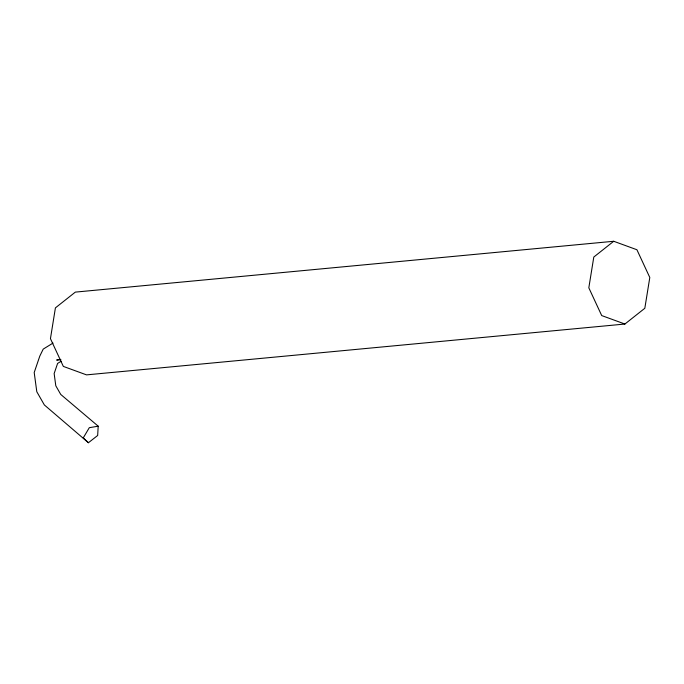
<?xml version="1.0" encoding="UTF-8"?>
<svg xmlns="http://www.w3.org/2000/svg" width="684" height="684" viewBox="0 0 684 684"><rect width="100%" height="100%" fill="white"/><g stroke="black" fill="none" stroke-linecap="round" stroke-linejoin="round"><path stroke-width="1.03" d="M61.133 361.246L57.601 363.426L54.147 373.558L55.797 385.785L60.748 394.446L98.197 426.183L97.667 435.477L88.424 442.728L44.349 404.945L36.799 391.735L34.2 372.532L39.8 356.099L43.22 349.105L53.01 343.077M613.719 241.272L593.798 257.047L588.821 287.819L601.706 315.572L624.902 324.036L644.824 308.27L649.8 277.49L636.915 249.746L613.719 241.272L75.334 292.111L55.413 307.877L50.445 338.657L63.33 366.402L86.526 374.875L624.902 324.036M60.602 359.374L56.644 360.049L60.867 359.647M98.197 426.183L89.296 427.697L83.251 437.914L88.424 442.728"/></g></svg>
